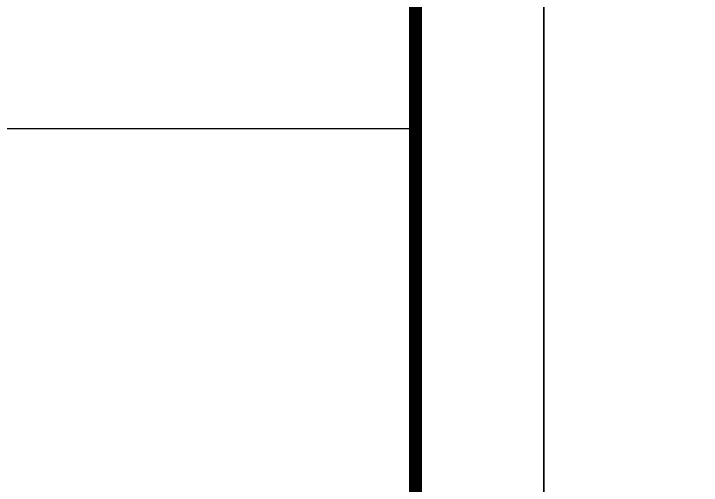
# Model space of a CAD drawing. Extents: x -737978 to 768813, y -372247 to 1140308.
# Drawn here: x -524786 to -519433, y -17869 to -14197 of the extents above; entities that cross this region are included whole.
import ezdxf

# ---------------------------------------------------------------- set-up
doc = ezdxf.new("R2010")
doc.units = 0
doc.header["$LTSCALE"] = 1000
doc.header["$MEASUREMENT"] = 0
doc.layers.get('0').update_dxf_attribs({"linetype": 'CONTINUOUS'})
doc.layers.add('PUB_TITLE', color=4, linetype='CONTINUOUS')

# ---------------------------------------------------------------- blocks, each defined once
blk = doc.blocks.new('TQ1')
at = {"layer": 'PUB_TITLE'}
blk.add_line((-49854.8, -399054.8), (-43854.8, -399054.8), dxfattribs=at)

msp = doc.modelspace()

# ---------------------------------------------------------------- linework, layer by layer
at = {"layer": 'PUB_TITLE'}
for points in [[(-604757.6, -43902.5), (-520657.6, -43902.5), (-520657.6, 15497.5), (-604757.6, 15497.5)], [(-520657.6, -43902.5), (-436557.6, -43902.5), (-436557.6, 15497.5), (-520657.6, 15497.5)]]:
    msp.add_lwpolyline(points, close=True, dxfattribs=at)
at = {"layer": 'PUB_TITLE', "const_width": 100}
msp.add_lwpolyline([(-602257.6, -42902.5), (-521657.6, -42902.5), (-521657.6, 14497.5), (-602257.6, 14497.5)], close=True, dxfattribs=at)
msp.add_lwpolyline([(-602257.6, -42902.5), (-521657.6, -42902.5), (-521657.6, 14497.5), (-602257.6, 14497.5)], close=True, dxfattribs=at)
msp.add_lwpolyline([(-602257.6, -42902.5), (-521657.6, -42902.5), (-521657.6, 14497.5), (-602257.6, 14497.5)], close=True, dxfattribs=at)

# ---------------------------------------------------------------- block references
at = {"xscale": 1.433507481003284, "yscale": 1.433507481003284, "zscale": 1.433507481003284}
msp.add_blockref('TQ1', (-458791.5, 556956.1), dxfattribs=at)

doc.saveas('drawing.dxf')
